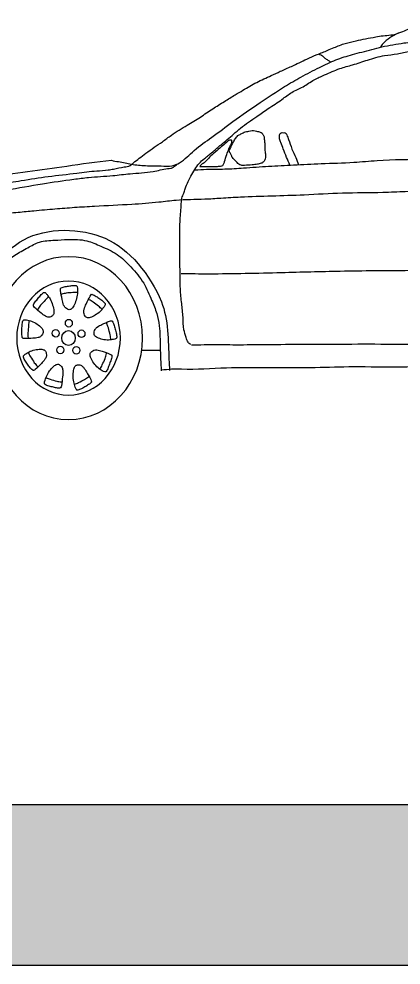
# Model space of a CAD drawing. Header units: millimetres. Extents: x 116290 to 180258, y 22146 to 121276.
# Drawn here: x 138424 to 139963, y 22146 to 25957 of the extents above; entities that cross this region are included whole.
import ezdxf

# ---------------------------------------------------------------- set-up
doc = ezdxf.new("R2010")
doc.units = ezdxf.units.MM
doc.layers.add('www.cad-blocks.net', color=7, linetype='Continuous')

# ---------------------------------------------------------------- blocks, each defined once
blk = doc.blocks.new('A$C16C423A1')
for centre, major_axis, start_param, end_param in [((981.7, 326.8), (0, 327.9), -1.570796, 4.712389), ((981.7, 326.8), (0, 229.5), -1.570796, 4.712389), ((982.8, 386.8), (0, 15.4), -1.570796, 4.712389), ((930.2, 346.5), (0, 15.4), 4.712389, 10.995574), ((981.7, 326.8), (0, 29.9), 4.712389, 10.995574), ((1033.9, 344.2), (0, 15.4), 4.712389, 10.995574), ((948.7, 279), (0, 15.4), 4.712389, 10.995574), ((1012.8, 277.6), (0, 15.4), -1.570796, 4.712389)]:
    blk.add_ellipse(centre, major_axis=major_axis, ratio=0.909091, start_param=start_param, end_param=end_param)
for points, knots in [([(186.4, 795.1), (190.5, 791.2), (197.9, 812.4), (213.7, 820.2), (237.1, 835.1), (267, 850.4), (304.4, 860), (339.9, 876), (381, 883.3), (428.7, 895), (491.6, 906.4), (567.6, 923.7), (641.2, 934.7), (716.9, 948.5), (798.9, 962.2), (901.9, 979.1), (1003.4, 989.1), (1083.7, 1000.5), (1133.2, 1001.9), (1170, 1009), (1198.8, 1016.1), (1228.7, 1018.2), (1246.2, 1036), (1267.3, 1052), (1295.3, 1072.2), (1325.7, 1095.8), (1361.2, 1117.7), (1403.4, 1151.1), (1455.6, 1181.9), (1511.9, 1215.7), (1560.5, 1250), (1608.1, 1278.6), (1648.2, 1304.6), (1691.9, 1329.5), (1738.8, 1358.1), (1790.4, 1380.2), (1836.7, 1402.7), (1885.3, 1423.4), (1933.9, 1447.7), (1982.6, 1469.1), (2019.5, 1483.2), (2056.8, 1499.6), (2094.4, 1514.5), (2137.5, 1523.3), (2178.1, 1532.9), (2214.8, 1538.5), (2258.1, 1547.4), (2290.9, 1546.3), (2315.4, 1558.3), (2331.8, 1563.4), (2356.6, 1573.9), (2387.5, 1582), (2421, 1590), (2456.3, 1596.3), (2491.1, 1600.1), (2521.3, 1604.5), (2550, 1608.2), (2583.8, 1609.8), (2619, 1611.2), (2661.7, 1610.3), (2704, 1611.5), (2759.4, 1611.5), (2822.5, 1612.7), (2898.8, 1610.8), (2973.6, 1610.7), (3063.6, 1610), (3161.3, 1609.3), (3259.9, 1606.5), (3343.8, 1605.6), (3425.2, 1603.6), (3506.9, 1602.7), (3583.4, 1598.4), (3651.5, 1596.1), (3717.9, 1595.9), (3782.9, 1591.6), (3847.4, 1589.9), (3906.9, 1584.6), (3955, 1584.8), (3984.9, 1581.8), (4004.5, 1579), (4022.8, 1573.5), (4042.4, 1570.4), (4057.6, 1557.6), (4072.8, 1547.9), (4086.3, 1534.8), (4096, 1524.4), (4105.7, 1516), (4102.9, 1510.6), (4103.8, 1509.3)], [0, 0, 0, 0, 0.016327, 0.033802, 0.059322, 0.094219, 0.133505, 0.173916, 0.208613, 0.258033, 0.320484, 0.399927, 0.490617, 0.543323, 0.630116, 0.739583, 0.855381, 0.935998, 0.982351, 1.0036, 1.047643, 1.072372, 1.089313, 1.117016, 1.149784, 1.18977, 1.228475, 1.27172, 1.345382, 1.406105, 1.464161, 1.518408, 1.56874, 1.603674, 1.666061, 1.729404, 1.769531, 1.817953, 1.885621, 1.929683, 1.975199, 2.002808, 2.05045, 2.094633, 2.133942, 2.175195, 2.205609, 2.266457, 2.269651, 2.28604, 2.317292, 2.349359, 2.381093, 2.420245, 2.456353, 2.486151, 2.51151, 2.543052, 2.587642, 2.617188, 2.670967, 2.714718, 2.783507, 2.860038, 2.943637, 3.008059, 3.130124, 3.236548, 3.303884, 3.381876, 3.48097, 3.548828, 3.611817, 3.68514, 3.74816, 3.806913, 3.87868, 3.92722, 3.951034, 3.968639, 3.986502, 4.008002, 4.026686, 4.042805, 4.06103, 4.079207, 4.087287, 4.091826, 4.091826, 4.091826, 4.091826]), ([(1154.2, 1043.1), (1163.3, 1039.2), (1191.3, 1037.9), (1236, 1025.7), (1293.4, 1019.9), (1347.9, 1021.9), (1394.7, 1017.1), (1442.8, 1037.6), (1488.7, 1088.1), (1563.7, 1138.3), (1650.6, 1205.4), (1748.4, 1273.1), (1839.5, 1333.4), (1919.3, 1380.3), (1988.8, 1415), (2056.8, 1448.8), (2114.8, 1466.5), (2176.9, 1482.4), (2245.4, 1501.6), (2322.8, 1514.5), (2405.3, 1525), (2502.9, 1533.6), (2615, 1537.9), (2727.8, 1539.2), (2828.9, 1541.7), (2937.1, 1542.4), (3053.5, 1542.6), (3166, 1544.5), (3274.5, 1541.6), (3387.8, 1540.4), (3511.9, 1537.1), (3638.5, 1532.4), (3771, 1526.5), (3894.7, 1523.5), (4021, 1513.2), (4096, 1510.6), (4139.6, 1506.2)], [0, 0, 0, 0, 0.029414, 0.082144, 0.138573, 0.201319, 0.246282, 0.277238, 0.352325, 0.438059, 0.54011, 0.670812, 0.784417, 0.859093, 0.942016, 1.013327, 1.082796, 1.122138, 1.204475, 1.294694, 1.356731, 1.45356, 1.588304, 1.693217, 1.792045, 1.891534, 2.017975, 2.141347, 2.228919, 2.343477, 2.481164, 2.601344, 2.723616, 2.878966, 2.972288, 3.103774, 3.103774, 3.103774, 3.103774]), ([(2308.5, 1555), (2297.2, 1549.1), (2275.6, 1536.7), (2251, 1517.8), (2240, 1503), (2237, 1498.1)], [0, 0, 0, 0, 0.00636044, 0.01240983, 0.01511673, 0.01511673, 0.01511673, 0.01511673]), ([(1473.9, 300.5), (1469.8, 303.3), (1459.9, 310), (1453.8, 333.4), (1443.2, 365.9), (1443.5, 412.8), (1437, 467.1), (1431, 522.6), (1431.1, 584), (1429.3, 648.8), (1430.9, 721.2), (1428.7, 791.5), (1435.6, 847.9), (1435.6, 887.6), (1445.7, 909.1), (1451.4, 932.7), (1462.9, 954.7), (1474.1, 981.8), (1489.9, 1005.2), (1506.5, 1030.7), (1532, 1052.9), (1562.5, 1076.5), (1600.8, 1110.7), (1639, 1141.4), (1684.6, 1183), (1733.2, 1214.3), (1788.1, 1253.7), (1836.7, 1283.3), (1880, 1319), (1927.3, 1337.3), (1967.9, 1367.9), (2018.9, 1388.8), (2069.4, 1412.8), (2128.7, 1427), (2187.7, 1448.1), (2247.6, 1465.4), (2305.4, 1470.5), (2357.4, 1482.9), (2413.3, 1495.2), (2485.1, 1494.4), (2556.6, 1501), (2639, 1503.8), (2739.1, 1511.7), (2866.9, 1510), (3000.4, 1514.7), (3119.9, 1510.9), (3253.8, 1508.2), (3392.2, 1506.7), (3552.7, 1496.2), (3686.5, 1489.6), (3813.6, 1484.3), (3896.3, 1476.6), (3955.5, 1475.7), (3985.8, 1460.9), (4010.4, 1447.2), (4036.2, 1430.7), (4068.9, 1381.2), (4121.7, 1328.4), (4169.5, 1256.7), (4212, 1203.5), (4238.6, 1165.8), (4255.3, 1142.7), (4264, 1134.7), (4268.9, 1124.9), (4267.9, 1115.9), (4271.6, 1109), (4266.8, 1100.7), (4237.7, 1095.1), (4177.5, 1102.5), (4088.4, 1096.9), (3973.6, 1101.2), (3842.6, 1091.4), (3686.3, 1095.8), (3529.9, 1086.7), (3385, 1082.1), (3241.8, 1077.9), (3091.3, 1071.1), (2939.3, 1066.2), (2786.2, 1065.1), (2618.5, 1055.1), (2426.2, 1045.6), (2258, 1044.8), (2117.9, 1031.4), (2005.5, 1029.3), (1891.3, 1023.1), (1786.8, 1017.9), (1694.7, 1011.2), (1611.4, 1005.4), (1546.1, 1006.6), (1505.7, 1003.8), (1490, 1002.7)], [0, 0, 0, 0, 0.013923, 0.033851, 0.062909, 0.10902, 0.159425, 0.212597, 0.261322, 0.32674, 0.38936, 0.458938, 0.517533, 0.545503, 0.564887, 0.582491, 0.611751, 0.633536, 0.663648, 0.691013, 0.718649, 0.760419, 0.803038, 0.866537, 0.902197, 0.980594, 1.035059, 1.098822, 1.147097, 1.196312, 1.247918, 1.29345, 1.359139, 1.412517, 1.475079, 1.545338, 1.597338, 1.648552, 1.705108, 1.767844, 1.863052, 1.920223, 2.015095, 2.164148, 2.303453, 2.415481, 2.522734, 2.705208, 2.830681, 3.004916, 3.107248, 3.211854, 3.255231, 3.282127, 3.310151, 3.338345, 3.370348, 3.474766, 3.551946, 3.612192, 3.66763, 3.682428, 3.692272, 3.701608, 3.711448, 3.715849, 3.722074, 3.733972, 3.800825, 3.905292, 4.000001, 4.145427, 4.298638, 4.468698, 4.615045, 4.733505, 4.898439, 5.067057, 5.189652, 5.357518, 5.570834, 5.767338, 5.861601, 5.992639, 6.1042, 6.204634, 6.306544, 6.381078, 6.454908, 6.502344, 6.502344, 6.502344, 6.502344]), ([(1989, 1471), (1994.3, 1468.9), (2003.5, 1465.4), (2013, 1452.9), (2025.4, 1447.6), (2032.6, 1441.8), (2036, 1439)], [0, 0, 0, 0, 0.01646898, 0.02869349, 0.04310531, 0.05554566, 0.05554566, 0.05554566, 0.05554566]), ([(1627.4, 1080.3), (1630.4, 1086), (1636.2, 1097.2), (1643.9, 1113.8), (1652.3, 1128.9), (1661.5, 1143), (1675.9, 1148.6), (1690, 1157.4), (1709.7, 1160.2), (1728.4, 1164.7), (1743.8, 1157.9), (1756.4, 1157.7), (1763.9, 1147.2), (1769.9, 1138.4), (1769.5, 1125.4), (1772.3, 1111.4), (1770.8, 1094.4), (1773.1, 1077.3), (1775, 1062.2), (1774.7, 1049.6), (1770.8, 1042), (1765.8, 1034.7), (1755.6, 1029.8), (1740, 1026.5), (1717.5, 1023.5), (1695.8, 1023.4), (1677.2, 1021.2), (1667.2, 1026.7), (1658.9, 1035.1), (1650.7, 1045.6), (1638.9, 1054.5), (1636.9, 1066.5), (1631.1, 1072.5), (1629.8, 1076.9), (1629.1, 1079.3)], [0, 0, 0, 0, 0.0181765, 0.0351559, 0.0505977, 0.0668771, 0.0807007, 0.09532, 0.1152476, 0.1400434, 0.1501141, 0.1646814, 0.1746706, 0.1849652, 0.1938347, 0.2089417, 0.223945, 0.2399288, 0.2559125, 0.2656607, 0.2735558, 0.2792088, 0.2902745, 0.3057002, 0.3270645, 0.3580309, 0.3712806, 0.3819522, 0.390093, 0.4050768, 0.4200607, 0.4307261, 0.4363791, 0.4431013, 0.4431013, 0.4431013, 0.4431013]), ([(1872.9, 1022.9), (1868.5, 1033.5), (1859.4, 1055.2), (1846.8, 1085.4), (1839.4, 1110.6), (1830.3, 1125.9), (1831.7, 1137.2), (1830.2, 1146.2), (1836.6, 1156.4), (1846, 1152.9), (1855.8, 1155.8), (1861.8, 1141.4), (1870.2, 1121), (1879.4, 1088.4), (1896, 1056.4), (1903.8, 1034.7), (1907.4, 1024.8)], [0, 0, 0, 0, 0.031757, 0.0652619, 0.0902019, 0.1048126, 0.1124854, 0.1201583, 0.1297524, 0.1393518, 0.1470313, 0.1566254, 0.1755204, 0.2125715, 0.2468915, 0.2761128, 0.2761128, 0.2761128, 0.2761128]), ([(1518.9, 1017.6), (1526.7, 1018.4), (1539.4, 1018.2), (1558.6, 1018.2), (1575.9, 1017.4), (1590.6, 1019.3), (1601.9, 1020.1), (1607.3, 1028.1), (1611, 1043.6), (1618, 1064.6), (1626.2, 1086.5), (1634, 1103.5), (1639.6, 1113.9), (1639.6, 1123), (1636.1, 1124.7), (1633.1, 1124.3), (1628.4, 1125.1), (1618.4, 1114.1), (1601.3, 1101.3), (1580.2, 1082.7), (1558.7, 1064.8), (1542.2, 1047.8), (1528, 1031.9), (1515.6, 1026.6), (1511.4, 1020), (1510.1, 1018.4)], [0, 0, 0, 0, 0.0234132, 0.0380393, 0.0577845, 0.0746679, 0.0837132, 0.089422, 0.1002852, 0.1273224, 0.1502572, 0.1649642, 0.1790773, 0.1835219, 0.1867918, 0.1889858, 0.1926423, 0.2005504, 0.2276095, 0.2572965, 0.2807017, 0.3086336, 0.3252072, 0.3410235, 0.3467322, 0.3467322, 0.3467322, 0.3467322]), ([(48, 602.4), (51.6, 630.8), (69.3, 684), (98, 748.9), (121.3, 795), (139.5, 836), (188.2, 860.7), (267.7, 897.3), (431, 930.6), (670.9, 980.7), (929.6, 1011.5), (1094.1, 1037.9), (1154.2, 1043.1)], [0, 0, 0, 0, 0.07805, 0.152467, 0.196778, 0.22275, 0.2741, 0.348776, 0.485342, 0.766766, 1.083966, 1.264942, 1.264942, 1.264942, 1.264942]), ([(329.4, 796.6), (329.5, 796.6), (335.5, 800.5), (350.8, 810.3), (383.4, 832.2), (431.3, 853.5), (500.1, 873.8), (600.4, 895.6), (729.1, 923), (870.2, 947.9), (980.5, 964.1), (1074.8, 975.9), (1150.5, 979.3), (1236.8, 990.5), (1311.2, 993.8), (1364.9, 1007.3), (1392.8, 1010.8), (1402.7, 1013.5), (1410.9, 1020.1), (1413.2, 1022.7), (1420.7, 1028), (1419.4, 1028.1)], [0.0228828, 0.0228828, 0.0228828, 0.0228828, 0.0229216, 0.0263716, 0.0319395, 0.0423482, 0.0525586, 0.0681638, 0.094382, 0.1193261, 0.1409538, 0.1510423, 0.1676109, 0.179505, 0.1953248, 0.2053645, 0.2075186, 0.2095454, 0.2106621, 0.2121627, 0.212809, 0.212809, 0.212809, 0.212809]), ([(439.5, 778.9), (449.7, 780.5), (472.7, 786.8), (510.5, 791.6), (551.2, 798), (595.3, 804.6), (643.9, 814.4), (694.2, 820.8), (739.8, 830.6), (788, 834.2), (849.6, 841), (925.1, 847.1), (1006.5, 853.9), (1109.7, 859.5), (1223.1, 865.3), (1332.4, 872.6), (1429.8, 885.8), (1513.4, 885.6), (1599.9, 890.9), (1689.7, 896.9), (1801.4, 899.9), (1938.2, 903.9), (2087.3, 913.3), (2223.1, 912.6), (2355.8, 918.7), (2500.4, 924.5), (2669.5, 928.7), (2843.9, 932.3), (3016, 940.3), (3172.6, 948.1), (3338.9, 950.3), (3492.7, 950.4), (3653.9, 954), (3817.9, 957.5), (3993.9, 961.6), (4171.5, 962.7), (4317.7, 967.7), (4400.3, 962.6), (4435, 963.4)], [0, 0, 0, 0, 0.030822, 0.071173, 0.113917, 0.154268, 0.204552, 0.262, 0.306123, 0.343777, 0.406933, 0.491872, 0.570688, 0.651834, 0.801987, 0.911124, 0.980416, 1.096093, 1.161478, 1.240211, 1.366038, 1.496698, 1.650698, 1.813951, 1.903885, 2.049089, 2.248091, 2.411376, 2.572335, 2.764749, 2.881503, 3.07133, 3.226122, 3.365203, 3.563536, 3.754208, 3.898098, 4.002078, 4.002078, 4.002078, 4.002078]), ([(577.5, 361.7), (579.9, 390.8), (584.1, 420.2), (621.3, 568.6), (710.2, 672.3), (892.9, 773.6), (1033, 771.2), (1224.6, 686.7), (1311.5, 582.4), (1384.2, 401.7), (1382.6, 314.6), (1386.5, 226.2), (1387.3, 211.3), (1388, 196.3)], [0.0319192, 0.0319192, 0.0319192, 0.0319192, 0.0446472, 0.0446472, 0.0969984, 0.0969984, 0.1493496, 0.1493496, 0.2017007, 0.2017007, 0.2361727, 0.2361727, 0.2430829, 0.2430829, 0.2430829, 0.2430829]), ([(598.5, 157.3), (600.4, 155.3), (608.9, 161.1), (606.5, 174.1), (612.9, 208.9), (606.8, 257.6), (608.1, 317.7), (610.5, 369.4), (618.4, 421.2), (630.3, 466.5), (647.6, 509), (666.5, 548.4), (695.6, 584.9), (722.5, 627.7), (766, 662.7), (815.2, 689.2), (866.9, 718.6), (923.3, 720.4), (986.5, 724.9), (1051.2, 724.5), (1115.5, 694.8), (1179.5, 668), (1234.8, 612.2), (1286.1, 552.9), (1313.8, 484.8), (1337.6, 428.7), (1350.4, 364.8), (1349.9, 287), (1353.2, 226.4), (1354.7, 194.4)], [0, 0, 0, 0, 0.007965, 0.018417, 0.034743, 0.104226, 0.150045, 0.19891, 0.245322, 0.293037, 0.32681, 0.372472, 0.413579, 0.458837, 0.513574, 0.572476, 0.624139, 0.68524, 0.738578, 0.81563, 0.875038, 0.946526, 1.019048, 1.097637, 1.167728, 1.220718, 1.266252, 1.344714, 1.432031, 1.432031, 1.432031, 1.432031]), ([(1434.5, 586.8), (1472.2, 586.4), (1606.9, 585), (1820.7, 590.8), (2089.4, 597.7), (2372, 600.5), (2654.6, 598.9), (2931.2, 612.2), (3158.8, 612.8), (3307.3, 613.8), (3368.9, 614.2)], [0, 0, 0, 0, 0.113009, 0.404298, 0.641272, 0.919482, 1.252017, 1.489061, 1.749887, 1.934626, 1.934626, 1.934626, 1.934626]), ([(949.4, 526.8), (949.9, 527.7), (953.3, 530.5), (962.8, 533.3), (977.6, 535.5), (992.3, 538.2), (1003.9, 538.6), (1010.6, 538.7), (1015, 536.6), (1017.8, 531), (1017.6, 518.5), (1017.6, 498.2), (1010.9, 474.3), (1003.2, 456.3), (995.7, 446), (990.4, 441.9), (983.7, 440.6), (976.6, 443.4), (967.6, 448.2), (960, 462.5), (955.3, 486.5), (950, 508.6), (948.8, 524), (949.3, 527)], [0, 0, 0, 0, 0.0029862, 0.0122918, 0.0292427, 0.0478072, 0.0568146, 0.0641482, 0.0679054, 0.0703802, 0.0809314, 0.1011265, 0.1259508, 0.1480419, 0.155205, 0.1614622, 0.1674181, 0.1744904, 0.1839395, 0.1965543, 0.2178025, 0.2508401, 0.2592047, 0.2592047, 0.2592047, 0.2592047]), ([(840.1, 457.1), (839.9, 458.2), (840.9, 462.8), (846.6, 471.6), (856.6, 483.8), (866.2, 496.2), (874.9, 504.8), (880, 509.5), (884.6, 511.1), (890, 508.7), (897.2, 499.1), (909.1, 483.5), (917.9, 460.5), (922.5, 441.2), (922.8, 428.1), (921.1, 421.1), (916.8, 415.4), (909.6, 412.5), (900, 409.8), (885.8, 415.5), (868.2, 430.5), (851.2, 443.6), (841.2, 454.6), (839.9, 457.3)], [0, 0, 0, 0, 0.0029862, 0.0122918, 0.0292427, 0.0478072, 0.0568146, 0.0641482, 0.0679054, 0.0703802, 0.0809314, 0.1011265, 0.1259508, 0.1480419, 0.155205, 0.1614622, 0.1674181, 0.1744904, 0.1839395, 0.1965543, 0.2178025, 0.2508401, 0.2592047, 0.2592047, 0.2592047, 0.2592047]), ([(1017.5, 510.5), (1011.5, 511.2), (996.2, 509.9), (975.3, 508.5), (959.5, 505.1), (952.7, 502.8), (951.7, 502.5)], [0.00085484, 0.00085484, 0.00085484, 0.00085484, 0.00396537, 0.00848974, 0.01160305, 0.01210987, 0.01210987, 0.01210987, 0.01210987]), ([(1073.8, 502.8), (1074.7, 503.2), (1079, 502.9), (1087.9, 498.3), (1100.5, 489.6), (1113.3, 481.3), (1122.5, 473.4), (1127.6, 468.7), (1129.8, 463.9), (1128.6, 457.7), (1121.2, 448.2), (1109.3, 432.7), (1090.3, 419.2), (1073.8, 410.8), (1062.1, 408.2), (1055.6, 408.8), (1049.7, 412.5), (1045.9, 419.8), (1041.9, 429.7), (1044.4, 446.1), (1054.8, 467.8), (1063.6, 488.5), (1071.7, 501.2), (1073.9, 503.1)], [0, 0, 0, 0, 0.0029862, 0.0122918, 0.0292427, 0.0478072, 0.0568146, 0.0641482, 0.0679054, 0.0703802, 0.0809314, 0.1011265, 0.1259508, 0.1480419, 0.155205, 0.1614622, 0.1674181, 0.1744904, 0.1839395, 0.1965543, 0.2178025, 0.2508401, 0.2592047, 0.2592047, 0.2592047, 0.2592047]), ([(901.8, 492.8), (896.7, 489.1), (885.8, 477.3), (870.6, 461.5), (860.5, 447.7), (856.6, 441.1), (856.1, 440.2)], [0.00085484, 0.00085484, 0.00085484, 0.00085484, 0.00396537, 0.00848974, 0.01160305, 0.01210987, 0.01210987, 0.01210987, 0.01210987]), ([(1116.4, 442.2), (1112.3, 447.1), (1099.8, 456.8), (1083, 470.6), (1068.9, 479.1), (1062.3, 482.1), (1061.4, 482.6)], [0.00085484, 0.00085484, 0.00085484, 0.00085484, 0.00396537, 0.00848974, 0.01160305, 0.01210987, 0.01210987, 0.01210987, 0.01210987]), ([(797.1, 326.5), (796.3, 327.2), (794.4, 331.4), (793.6, 342.2), (794.1, 358.6), (794.2, 375), (795.9, 387.6), (797, 394.9), (799.7, 399.4), (805.2, 401.3), (816.3, 399), (834.5, 395.4), (854.7, 384.1), (869.5, 372.6), (877.4, 362.7), (880.2, 356.2), (880.2, 348.8), (876.4, 341.5), (870.6, 332.7), (856.4, 326.9), (834.2, 325.9), (813.4, 324), (799.4, 325.4), (796.8, 326.5)], [0, 0, 0, 0, 0.0029862, 0.0122918, 0.0292427, 0.0478072, 0.0568146, 0.0641482, 0.0679054, 0.0703802, 0.0809314, 0.1011265, 0.1259508, 0.1480419, 0.155205, 0.1614622, 0.1674181, 0.1744904, 0.1839395, 0.1965543, 0.2178025, 0.2508401, 0.2592047, 0.2592047, 0.2592047, 0.2592047]), ([(823.5, 397.5), (821.7, 391.1), (820.3, 374.3), (817.9, 351.4), (818.2, 333.7), (819.1, 325.9), (819.2, 324.9)], [0.00085484, 0.00085484, 0.00085484, 0.00085484, 0.00396537, 0.00848974, 0.01160305, 0.01210987, 0.01210987, 0.01210987, 0.01210987]), ([(1155.1, 396.6), (1156, 396.2), (1159.1, 392.9), (1163.3, 383.1), (1167.8, 367.5), (1172.8, 352.1), (1175.2, 339.5), (1176.4, 332.3), (1175.3, 327.1), (1170.8, 323.2), (1159.5, 321.1), (1141.4, 317.7), (1118.8, 320.8), (1101.3, 326), (1090.9, 332.3), (1086.2, 337.4), (1083.9, 344.3), (1085.2, 352.6), (1087.9, 363.1), (1099.4, 373.9), (1120.1, 383.1), (1138.9, 392.7), (1152.5, 396.7), (1155.3, 396.6)], [0, 0, 0, 0, 0.0029862, 0.0122918, 0.0292427, 0.0478072, 0.0568146, 0.0641482, 0.0679054, 0.0703802, 0.0809314, 0.1011265, 0.1259508, 0.1480419, 0.155205, 0.1614622, 0.1674181, 0.1744904, 0.1839395, 0.1965543, 0.2178025, 0.2508401, 0.2592047, 0.2592047, 0.2592047, 0.2592047]), ([(1152.3, 319.9), (1152, 326.6), (1148.1, 342.9), (1143.3, 365.3), (1137.5, 381.8), (1134.2, 388.8), (1133.8, 389.8)], [0.00085484, 0.00085484, 0.00085484, 0.00085484, 0.00396537, 0.00848974, 0.01160305, 0.01210987, 0.01210987, 0.01210987, 0.01210987]), ([(1476.4, 299.7), (1480, 299.7), (1501.4, 299.4), (1557, 302.3), (1647.3, 299.2), (1771.7, 301.8), (1908.4, 301.5), (2068.6, 302.6), (2229.8, 303.7), (2409.9, 300.3), (2560.6, 305.5), (2702.1, 306.7), (2804.9, 307), (2908.5, 302.1), (3002.9, 305.9), (3104.3, 311.9), (3205.4, 309.4), (3287, 309.3), (3334.9, 308.9), (3350.2, 308.8)], [0, 0, 0, 0, 0.010711, 0.064288, 0.166809, 0.28158, 0.437664, 0.576916, 0.762071, 0.921207, 1.117121, 1.214321, 1.345915, 1.425497, 1.525004, 1.629156, 1.730146, 1.828076, 1.873981, 1.873981, 1.873981, 1.873981]), ([(840.4, 196), (839.4, 196), (835.5, 197.9), (828.6, 205.6), (819.4, 218.5), (810, 231.1), (803.8, 242), (800.4, 248.4), (799.9, 253.7), (802.9, 259.1), (812.8, 265.2), (828.8, 275.3), (850.9, 280.9), (869, 282.6), (880.8, 280.6), (886.8, 277.5), (891.1, 271.9), (892.4, 263.6), (893.2, 252.7), (885.7, 238.3), (869.2, 221.8), (854.4, 205.7), (842.9, 196.8), (840.3, 195.9)], [0, 0, 0, 0, 0.0029862, 0.0122918, 0.0292427, 0.0478072, 0.0568146, 0.0641482, 0.0679054, 0.0703802, 0.0809314, 0.1011265, 0.1259508, 0.1480419, 0.155205, 0.1614622, 0.1674181, 0.1744904, 0.1839395, 0.1965543, 0.2178025, 0.2508401, 0.2592047, 0.2592047, 0.2592047, 0.2592047]), ([(819.2, 269.1), (821.6, 262.9), (830.3, 249.1), (841.8, 229.8), (852.4, 216.5), (857.6, 211.2), (858.4, 210.4)], [0.00085484, 0.00085484, 0.00085484, 0.00085484, 0.00396537, 0.00848974, 0.01160305, 0.01210987, 0.01210987, 0.01210987, 0.01210987]), ([(1155.3, 257.6), (1155.8, 256.7), (1156.2, 252), (1153.7, 241.6), (1148.1, 226.4), (1142.9, 211), (1137.4, 199.7), (1134, 193.3), (1130.2, 190.2), (1124.4, 190.4), (1114.6, 196.7), (1098.7, 206.9), (1083.2, 225.2), (1072.9, 241.6), (1068.6, 253.8), (1067.9, 261), (1070.2, 268), (1076.1, 273.4), (1084.3, 279.5), (1099.4, 279.6), (1120.6, 272.1), (1140.7, 266.1), (1153.4, 259.6), (1155.5, 257.5)], [0, 0, 0, 0, 0.0029862, 0.0122918, 0.0292427, 0.0478072, 0.0568146, 0.0641482, 0.0679054, 0.0703802, 0.0809314, 0.1011265, 0.1259508, 0.1480419, 0.155205, 0.1614622, 0.1674181, 0.1744904, 0.1839395, 0.1965543, 0.2178025, 0.2508401, 0.2592047, 0.2592047, 0.2592047, 0.2592047]), ([(1108.4, 200.9), (1112, 206.2), (1118.6, 221.4), (1128, 242.1), (1133.2, 258.8), (1134.8, 266.4), (1135, 267.5)], [0.00085484, 0.00085484, 0.00085484, 0.00085484, 0.00396537, 0.00848974, 0.01160305, 0.01210987, 0.01210987, 0.01210987, 0.01210987]), ([(949.9, 126.7), (949.1, 126), (945, 124.7), (935.3, 125.7), (920.7, 129.1), (906, 132.1), (895, 136.1), (888.7, 138.6), (885.1, 142.2), (884.3, 148.5), (888.3, 160.2), (894.7, 179.3), (908.4, 199.2), (921.2, 213.2), (931.4, 220), (937.8, 222), (944.4, 220.7), (950.3, 215.3), (957.2, 207.5), (959.9, 191.1), (956.9, 166.8), (955, 144.1), (951.3, 129.1), (949.9, 126.5)], [0, 0, 0, 0, 0.0029862, 0.0122918, 0.0292427, 0.0478072, 0.0568146, 0.0641482, 0.0679054, 0.0703802, 0.0809314, 0.1011265, 0.1259508, 0.1480419, 0.155205, 0.1614622, 0.1674181, 0.1744904, 0.1839395, 0.1965543, 0.2178025, 0.2508401, 0.2592047, 0.2592047, 0.2592047, 0.2592047]), ([(1074.3, 151.1), (1074.1, 150), (1071.7, 146.1), (1063.7, 139.9), (1050.4, 132.2), (1037.5, 124.1), (1026.7, 119.4), (1020.4, 116.9), (1015.6, 117.1), (1011.3, 121.4), (1007.5, 133.2), (1001.3, 152.3), (1000.1, 177.2), (1001.7, 197.1), (1005.6, 209.5), (1009.3, 215.4), (1015.1, 219.1), (1022.8, 219.2), (1032.6, 218), (1044.3, 207.4), (1056.1, 186.7), (1068, 167.9), (1074, 153.9), (1074.4, 150.9)], [0, 0, 0, 0, 0.0029862, 0.0122918, 0.0292427, 0.0478072, 0.0568146, 0.0641482, 0.0679054, 0.0703802, 0.0809314, 0.1011265, 0.1259508, 0.1480419, 0.155205, 0.1614622, 0.1674181, 0.1744904, 0.1839395, 0.1965543, 0.2178025, 0.2508401, 0.2592047, 0.2592047, 0.2592047, 0.2592047]), ([(1355.5, 198.8), (1369.3, 199.6), (1396, 204), (1483.6, 199.7), (1609.5, 209.4), (1789.3, 208.1), (1959.6, 207.5), (2141.2, 214.2), (2321, 207.4), (2496.9, 219), (2657.3, 210), (2799.9, 217.1), (2945, 215.4), (3067.6, 220.5), (3163.7, 219.4), (3220.5, 218.4), (3264.2, 219.5), (3292.8, 215.2), (3316.2, 217.5), (3331, 212), (3346, 207.4), (3361, 202.5), (3369.4, 187.5), (3375.6, 179.8), (3378.1, 174.6)], [0, 0, 0, 0, 0.041352, 0.080663, 0.262326, 0.41958, 0.619885, 0.773429, 0.964366, 1.159127, 1.301407, 1.445594, 1.586988, 1.736789, 1.813538, 1.875312, 1.907135, 1.94462, 1.961467, 1.976903, 1.99053, 2.008964, 2.020944, 2.037037, 2.037037, 2.037037, 2.037037]), ([(891, 167.7), (896.4, 164.7), (911.1, 160.2), (931.2, 153.6), (947.1, 150.9), (954.2, 150.5), (955.2, 150.5)], [0.00085484, 0.00085484, 0.00085484, 0.00085484, 0.00396537, 0.00848974, 0.01160305, 0.01210987, 0.01210987, 0.01210987, 0.01210987]), ([(1005.2, 140.8), (1011.1, 142.3), (1025, 149.3), (1044.2, 158.5), (1058, 167.6), (1063.7, 172.3), (1064.5, 173)], [0.00085484, 0.00085484, 0.00085484, 0.00085484, 0.00396537, 0.00848974, 0.01160305, 0.01210987, 0.01210987, 0.01210987, 0.01210987])]:
    blk.add_open_spline(points, degree=3, knots=knots)
for points in [[(1510.1, 1017.6), (1512.8, 1017.6), (1515.5, 1017.6), (1518.2, 1017.6)], [(1276.1, 278.6), (1300.8, 278.5), (1325.4, 278.3), (1350.1, 278.1)]]:
    blk.add_open_spline(points, degree=3)
blk = doc.blocks.new('FORMAT')
at = {"true_color": 0x546d8e}
h = blk.add_hatch(color=155, dxfattribs=at)
h.set_gradient(color1=(68, 68, 68), color2=(84, 109, 142), tint=1)
h.paths.add_polyline_path([(120018.9, 22792.2), (120018.9, 22146), (180258.2, 22146), (180258.2, 22792.2)])
at = {"color": 155, "true_color": 0x546d8e}
for p, q in [((120018.9, 22792.2), (180258.2, 22792.2)), ((120018.9, 22146), (180258.2, 22146))]:
    blk.add_line(p, q, dxfattribs=at)

msp = doc.modelspace()

# ---------------------------------------------------------------- block references
msp.add_blockref('A$C16C423A1', (137642.4, 24344.4))
at = {"layer": 'www.cad-blocks.net'}
msp.add_blockref('FORMAT', (0, 0), dxfattribs=at)

doc.saveas('drawing.dxf')
